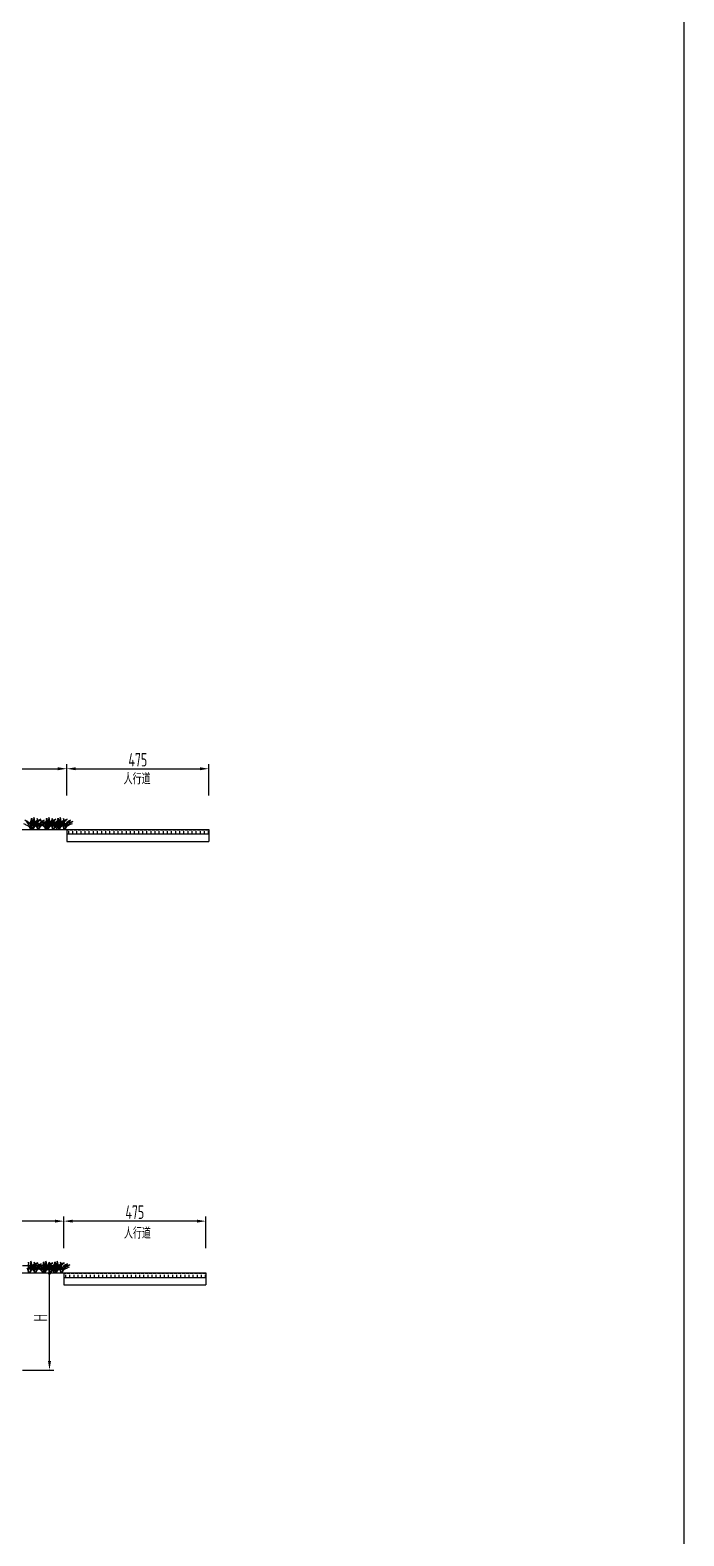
# Model space of a CAD drawing. Header units: millimetres. Extents: x -29538 to 115583, y -232866 to 15404.
# Drawn here: x 3135 to 5322, y 5327 to 10366 of the extents above; entities that cross this region are included whole.
import ezdxf
from ezdxf.enums import TextEntityAlignment as Align

# ---------------------------------------------------------------- set-up
doc = ezdxf.new("R2010")
doc.units = ezdxf.units.MM
doc.header["$LTSCALE"] = 10
doc.header["$MEASUREMENT"] = 0
for name, color, linetype in [('3', 3, 'Continuous'), ('填充', 8, 'Continuous'), ('文字', 7, 'Continuous'), ('标注', 4, 'Continuous'), ('轮廓线', 1, 'Continuous')]:
    doc.layers.add(name, color=color, linetype=linetype)
doc.styles.get("Standard").update_dxf_attribs({"font": 'gbenor.shx', "width": 0.75, "bigfont": 'gbcbig.shx'})
doc.dimstyles.new('150', dxfattribs={"dimscale": 15, "dimtxt": 3, "dimasz": 2, "dimexe": 1, "dimexo": 1, "dimgap": 0.5, "dimtad": 1, "dimdec": 1, "dimdsep": 46, "dimtxsty": 'Standard', "dimcen": 0.5, "dimadec": 0, "dimazin": 0, "dimtfac": 1, "dimtdec": 1, "dimtofl": 0, "dimtmove": 2, "dimatfit": 3, "dimfxl": 0, "dimtolj": 1, "dimtzin": 0, "dimarcsym": 0})

# ---------------------------------------------------------------- blocks, each defined once
blk = doc.blocks.new('*D109')
at = {"color": 0, "lineweight": -2}
for p, q in [((3247.9, 6290.1), (3247.9, 6395.1)), ((3692.9, 6380.1), (3277.9, 6380.1)), ((3722.9, 6290.1), (3722.9, 6395.1))]:
    blk.add_line(p, q, dxfattribs=at)
at = {"color": 0}
for points in [[(3277.9, 6385.1), (3277.9, 6375.1), (3247.9, 6380.1)], [(3692.9, 6385.1), (3692.9, 6375.1), (3722.9, 6380.1)]]:
    blk.add_solid(points, dxfattribs=at)
at = {"layer": 'Defpoints', "color": 0}
for p in [(3247.9, 6380.1), (3247.9, 6206.8), (3722.9, 6206.8)]:
    blk.add_point(p, dxfattribs=at)
at = {"color": 0, "insert": (3485.4, 6410.1), "char_height": 45, "attachment_point": 5}
blk.add_mtext('\\A1;475', dxfattribs=at)
blk = doc.blocks.new('*D110')
at = {"color": 0, "lineweight": -2}
for p, q in [((2897.9, 6290.1), (2897.9, 6395.1)), ((3217.9, 6380.1), (2927.9, 6380.1)), ((3247.9, 6290.1), (3247.9, 6395.1))]:
    blk.add_line(p, q, dxfattribs=at)
at = {"color": 0}
for points in [[(2927.9, 6385.1), (2927.9, 6375.1), (2897.9, 6380.1)], [(3217.9, 6385.1), (3217.9, 6375.1), (3247.9, 6380.1)]]:
    blk.add_solid(points, dxfattribs=at)
at = {"layer": 'Defpoints', "color": 0}
for p in [(2897.9, 6380.1), (2897.9, 6231.8), (3247.9, 6206.8)]:
    blk.add_point(p, dxfattribs=at)
at = {"color": 0, "insert": (3072.9, 6410.1), "char_height": 45, "attachment_point": 5}
blk.add_mtext('\\A1;B', dxfattribs=at)
blk = doc.blocks.new('*D106')
at = {"layer": 'Defpoints', "color": 0}
for p in [(2847.9, 6231.8), (3200, 6231.8), (3017.9, 5881.8)]:
    blk.add_point(p, dxfattribs=at)
at = {"layer": '标注', "color": 0, "lineweight": -2}
for p, q in [((3110, 6231.8), (3215, 6231.8)), ((3200, 5911.8), (3200, 6201.8)), ((3110, 5881.8), (3215, 5881.8))]:
    blk.add_line(p, q, dxfattribs=at)
at = {"layer": '标注', "color": 0}
for points in [[(3195, 6201.8), (3205, 6201.8), (3200, 6231.8)], [(3195, 5911.8), (3205, 5911.8), (3200, 5881.8)]]:
    blk.add_solid(points, dxfattribs=at)
at = {"layer": '标注', "color": 0, "insert": (3170, 6056.8), "char_height": 45, "attachment_point": 5, "rotation": 90}
blk.add_mtext('\\A1;H', dxfattribs=at)
blk = doc.blocks.new('*D130')
at = {"layer": 'Defpoints', "color": 0}
for p in [(3732.9, 7894), (3257.9, 7691), (3732.9, 7691)]:
    blk.add_point(p, dxfattribs=at)
at = {"layer": '标注', "color": 0, "lineweight": -2}
for p, q in [((3257.9, 7804), (3257.9, 7909)), ((3287.9, 7894), (3702.9, 7894)), ((3732.9, 7804), (3732.9, 7909))]:
    blk.add_line(p, q, dxfattribs=at)
at = {"layer": '标注', "color": 0}
for points in [[(3287.9, 7899), (3287.9, 7889), (3257.9, 7894)], [(3702.9, 7899), (3702.9, 7889), (3732.9, 7894)]]:
    blk.add_solid(points, dxfattribs=at)
at = {"layer": '标注', "color": 0, "insert": (3495.4, 7924), "char_height": 45, "attachment_point": 5}
blk.add_mtext('\\A1;475', dxfattribs=at)
blk = doc.blocks.new('*D138')
at = {"layer": 'Defpoints', "color": 0}
for p in [(3257.9, 7894), (2907.9, 7691), (3257.9, 7691)]:
    blk.add_point(p, dxfattribs=at)
at = {"layer": '标注', "color": 0, "lineweight": -2}
for p, q in [((2907.9, 7804), (2907.9, 7909)), ((2937.9, 7894), (3227.9, 7894)), ((3257.9, 7804), (3257.9, 7909))]:
    blk.add_line(p, q, dxfattribs=at)
at = {"layer": '标注', "color": 0}
for points in [[(2937.9, 7899), (2937.9, 7889), (2907.9, 7894)], [(3227.9, 7899), (3227.9, 7889), (3257.9, 7894)]]:
    blk.add_solid(points, dxfattribs=at)
at = {"layer": '标注', "color": 0, "insert": (3082.9, 7924), "char_height": 45, "attachment_point": 5}
blk.add_mtext('\\A1;B', dxfattribs=at)

msp = doc.modelspace()

# ---------------------------------------------------------------- hatches: boundary and pattern name
at = {"layer": '填充'}
h = msp.add_hatch(dxfattribs=at)
h.set_pattern_fill('ANGLE', color=256, scale=50, style=0)
h.set_pattern_definition([(180, (2975.737, 3041.175), (0, 13.75), [10, -3.75]), (90, (2975.737, 3041.175), (13.75, 8e-16), [10, -3.75])])
h.paths.add_polyline_path([(3257.87, 7691.02), (3257.87, 7676.02), (3732.87, 7676.02), (3732.87, 7691.02)])
h = msp.add_hatch(dxfattribs=at)
h.set_pattern_fill('ANGLE', color=256, scale=50, style=0)
h.set_pattern_definition([(180, (2965.737, 1556.967), (0, 13.75), [10, -3.75]), (90, (2965.737, 1556.967), (13.75, 8e-16), [10, -3.75])])
h.paths.add_polyline_path([(3247.87, 6206.81), (3247.87, 6191.81), (3722.87, 6191.81), (3722.87, 6206.81)])

# ---------------------------------------------------------------- linework, layer by layer
for p, q in [((3257.87, 7676.02), (3732.87, 7676.02)), ((3257.87, 7651.02), (3732.87, 7651.02)), ((3247.87, 6191.81), (3722.87, 6191.81)), ((3247.87, 6166.81), (3722.87, 6166.81))]:
    msp.add_line(p, q)
msp.add_lwpolyline([(-3642.81, 15404.42), (5321.54, 15404.42), (5321.54, -4750.7), (-3642.81, -4750.7)], close=True)
at = {"layer": '3', "color": 9}
for points in [[(3112.56, 7710.85, -0.0394978), (3124.27, 7705.18, -0.232087), (3136.24, 7691.02, 0.1911867), (3117.64, 7722.4, -0.2267195), (3137.6, 7703.37, -0.091203), (3140.77, 7728.07, -0.1239074), (3139.28, 7690.23, -0.0624947), (3145.07, 7708.16)], [(3167.97, 7710.02, 0.0394978), (3156.26, 7704.35, 0.232087), (3144.3, 7690.19, -0.1911867), (3162.89, 7721.57, 0.2267195), (3142.93, 7702.54, 0.091203), (3139.76, 7727.23, 0.1239074), (3141.25, 7689.4, 0.0624947), (3135.46, 7707.32)], [(3158.55, 7700.23, 0.013375), (3189.9, 7717.76, 0.001492), (3158.15, 7708.01, 0.302407), (3152.26, 7700.76, -0.1063996), (3170.85, 7725.23, 0.2267195), (3150.89, 7706.2, 0.091203), (3147.72, 7730.9, 0.074282), (3146.52, 7703.91)], [(3187.14, 7710.02, 0.0394978), (3175.43, 7704.35, 0.232087), (3163.46, 7690.19, -0.1911867), (3182.06, 7721.57, 0.2267195), (3162.1, 7702.54, 0.091203), (3158.93, 7727.23, 0.1239074), (3160.42, 7689.4, 0.0624947), (3154.62, 7707.32)], [(3163.07, 7710.85, -0.0394978), (3174.78, 7705.18, -0.232087), (3186.75, 7691.02, 0.1911867), (3168.16, 7722.4, -0.2267195), (3188.11, 7703.37, -0.091203), (3191.28, 7728.07, -0.1239074), (3189.79, 7690.23, -0.0624947), (3195.59, 7708.16)], [(3218.48, 7710.02, 0.0394978), (3206.78, 7704.35, 0.232087), (3194.81, 7690.19, -0.1911867), (3213.4, 7721.57, 0.2267195), (3193.45, 7702.54, 0.091203), (3190.27, 7727.23, 0.1239074), (3191.77, 7689.4, 0.0624947), (3185.97, 7707.32)], [(3209.06, 7700.23, 0.013375), (3240.41, 7717.76, 0.001492), (3208.66, 7708.01, 0.302407), (3202.77, 7700.76, -0.1063996), (3221.36, 7725.23, 0.2267195), (3201.41, 7706.2, 0.091203), (3198.23, 7730.9, 0.074282), (3197.04, 7703.91)], [(3200.83, 7710.85, -0.0394978), (3212.54, 7705.18, -0.232087), (3224.51, 7691.02, 0.1911867), (3205.92, 7722.4, -0.2267195), (3225.87, 7703.37, -0.091203), (3229.04, 7728.07, -0.1239074), (3227.55, 7690.23, -0.0624947), (3233.35, 7708.16)], [(3237.65, 7710.02, 0.0394978), (3225.95, 7704.35, 0.232087), (3213.98, 7690.19, -0.1911867), (3232.57, 7721.57, 0.2267195), (3212.62, 7702.54, 0.091203), (3209.44, 7727.23, 0.1239074), (3210.93, 7689.4, 0.0624947), (3205.14, 7707.32)], [(3256.24, 7710.02, 0.0394978), (3244.54, 7704.35, 0.232087), (3232.57, 7690.19, -0.1911867), (3251.16, 7721.57, 0.2267195), (3231.21, 7702.54, 0.091203), (3228.03, 7727.23, 0.1239074), (3229.52, 7689.4, 0.0624947), (3223.73, 7707.32)], [(3246.82, 7700.23, 0.013375), (3278.17, 7717.76, 0.001492), (3246.42, 7708.01, 0.302407), (3240.53, 7700.76, -0.1063996), (3259.12, 7725.23, 0.2267195), (3239.17, 7706.2, 0.091203), (3235.99, 7730.9, 0.074282), (3234.79, 7703.91)], [(3275.41, 7710.02, 0.0394978), (3263.7, 7704.35, 0.232087), (3251.73, 7690.19, -0.1911867), (3270.33, 7721.57, 0.2267195), (3250.37, 7702.54, 0.091203), (3247.2, 7727.23, 0.1239074), (3248.69, 7689.4, 0.0624947), (3242.9, 7707.32)], [(3157.97, 6225.81, 0.0394978), (3146.26, 6220.14, 0.232087), (3134.3, 6205.98, -0.1911867), (3152.89, 6237.36, 0.2267195), (3132.93, 6218.33, 0.091203), (3129.76, 6243.02, 0.1239074), (3131.25, 6205.19, 0.0624947), (3125.46, 6223.11)], [(3148.55, 6216.02, 0.013375), (3179.9, 6233.55, 0.001492), (3148.15, 6223.81, 0.302407), (3142.26, 6216.56, -0.1063996), (3160.85, 6241.02, 0.2267195), (3140.89, 6221.99, 0.091203), (3137.72, 6246.69, 0.074282), (3136.52, 6219.7)], [(3177.14, 6225.81, 0.0394978), (3165.43, 6220.14, 0.232087), (3153.46, 6205.98, -0.1911867), (3172.06, 6237.36, 0.2267195), (3152.1, 6218.33, 0.091203), (3148.93, 6243.02, 0.1239074), (3150.42, 6205.19, 0.0624947), (3144.62, 6223.11)], [(3153.07, 6226.64, -0.0394978), (3164.78, 6220.97, -0.232087), (3176.75, 6206.81, 0.1911867), (3158.16, 6238.19, -0.2267195), (3178.11, 6219.16, -0.091203), (3181.28, 6243.86, -0.1239074), (3179.79, 6206.02, -0.0624947), (3185.59, 6223.95)], [(3208.48, 6225.81, 0.0394978), (3196.78, 6220.14, 0.232087), (3184.81, 6205.98, -0.1911867), (3203.4, 6237.36, 0.2267195), (3183.45, 6218.33, 0.091203), (3180.27, 6243.02, 0.1239074), (3181.77, 6205.19, 0.0624947), (3175.97, 6223.11)], [(3199.06, 6216.02, 0.013375), (3230.41, 6233.55, 0.001492), (3198.66, 6223.81, 0.302407), (3192.77, 6216.56, -0.1063996), (3211.36, 6241.02, 0.2267195), (3191.41, 6221.99, 0.091203), (3188.23, 6246.69, 0.074282), (3187.04, 6219.7)], [(3190.83, 6226.64, -0.0394978), (3202.54, 6220.97, -0.232087), (3214.51, 6206.81, 0.1911867), (3195.92, 6238.19, -0.2267195), (3215.87, 6219.16, -0.091203), (3219.04, 6243.86, -0.1239074), (3217.55, 6206.02, -0.0624947), (3223.35, 6223.95)], [(3227.65, 6225.81, 0.0394978), (3215.95, 6220.14, 0.232087), (3203.98, 6205.98, -0.1911867), (3222.57, 6237.36, 0.2267195), (3202.62, 6218.33, 0.091203), (3199.44, 6243.02, 0.1239074), (3200.93, 6205.19, 0.0624947), (3195.14, 6223.11)], [(3246.24, 6225.81, 0.0394978), (3234.54, 6220.14, 0.232087), (3222.57, 6205.98, -0.1911867), (3241.16, 6237.36, 0.2267195), (3221.21, 6218.33, 0.091203), (3218.03, 6243.02, 0.1239074), (3219.52, 6205.19, 0.0624947), (3213.73, 6223.11)], [(3236.82, 6216.02, 0.013375), (3268.17, 6233.55, 0.001492), (3236.42, 6223.81, 0.302407), (3230.53, 6216.56, -0.1063996), (3249.12, 6241.02, 0.2267195), (3229.17, 6221.99, 0.091203), (3225.99, 6246.69, 0.074282), (3224.79, 6219.7)], [(3265.41, 6225.81, 0.0394978), (3253.7, 6220.14, 0.232087), (3241.73, 6205.98, -0.1911867), (3260.33, 6237.36, 0.2267195), (3240.37, 6218.33, 0.091203), (3237.2, 6243.02, 0.1239074), (3238.69, 6205.19, 0.0624947), (3232.9, 6223.11)]]:
    msp.add_lwpolyline(points, format="xyb", dxfattribs=at)
at = {"layer": '轮廓线'}
for p, q in [((2907.87, 7691.02), (3732.87, 7691.02)), ((3257.87, 7691.02), (3257.87, 7651.02)), ((3732.87, 7691.02), (3732.87, 7651.02)), ((2897.87, 6206.81), (3722.87, 6206.81)), ((3247.87, 6206.81), (3247.87, 6166.81)), ((3722.87, 6206.81), (3722.87, 6166.81))]:
    msp.add_line(p, q, dxfattribs=at)

# ---------------------------------------------------------------- texts
at = {"width": 0.8}
msp.add_text('人行道', height=37.5, dxfattribs=at).set_placement((3494.1, 6340.04), align=Align.MIDDLE_CENTER)
at = {"layer": '文字', "width": 0.8}
msp.add_text('人行道', height=37.5, dxfattribs=at).set_placement((3493.04, 7860.3), align=Align.MIDDLE_CENTER)

# ---------------------------------------------------------------- dimensions: what is measured, and where the dimension line sits
dim = msp.add_linear_dim(base=(2897.87, 6380.13), p1=(3247.87, 6206.81), p2=(2897.87, 6231.81), angle=180, text='B', dimstyle='150')
dim.commit()
dim.dimension.update_dxf_attribs({"geometry": '*D110', "text_midpoint": (3072.87, 6410.13)})
dim = msp.add_linear_dim(base=(3247.87, 6380.13), p1=(3722.87, 6206.81), p2=(3247.87, 6206.81), angle=180, dimstyle='150')
dim.commit()
dim.dimension.update_dxf_attribs({"geometry": '*D109', "text_midpoint": (3485.37, 6410.13)})
at = {"layer": '标注'}
dim = msp.add_linear_dim(base=(3257.87, 7893.98), p1=(2907.87, 7691.02), p2=(3257.87, 7691.02), text='B', dimstyle='150', dxfattribs=at)
dim.commit()
dim.dimension.update_dxf_attribs({"geometry": '*D138', "text_midpoint": (3082.87, 7923.98)})
dim = msp.add_linear_dim(base=(3732.87, 7893.98), p1=(3257.87, 7691.02), p2=(3732.87, 7691.02), dimstyle='150', dxfattribs=at)
dim.commit()
dim.dimension.update_dxf_attribs({"geometry": '*D130', "text_midpoint": (3495.37, 7923.98)})
dim = msp.add_linear_dim(base=(3200.02, 6231.81), p1=(3017.87, 5881.81), p2=(2847.87, 6231.81), angle=90, text='H', dimstyle='150', dxfattribs=at)
dim.commit()
dim.dimension.update_dxf_attribs({"geometry": '*D106', "text_midpoint": (3170.02, 6056.81)})

doc.saveas('drawing.dxf')
